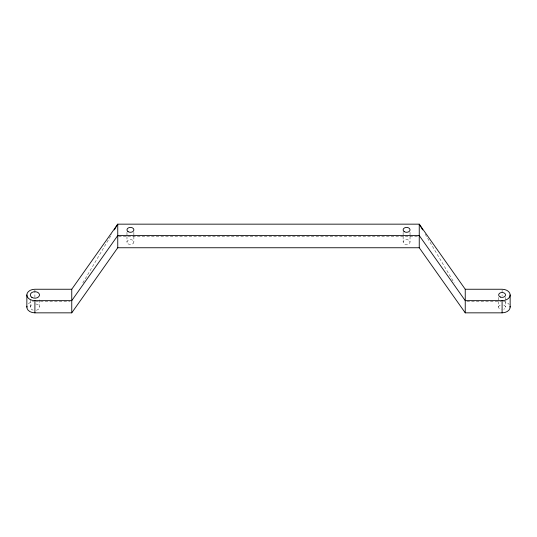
<?xml version="1.0" encoding="UTF-8"?>
<svg xmlns="http://www.w3.org/2000/svg" width="537" height="537" viewBox="0 0 537 537"><rect width="100%" height="100%" fill="white"/><g stroke="black" fill="none" stroke-linecap="round" stroke-linejoin="round"><path stroke-width="0.4" stroke-dasharray="2.69 2.01" d="M82.832 282.845L111.79 234.179M118.59 236.361L418.41 236.361M35.744 301.452L70.085 301.452M466.915 301.452L501.256 301.452M425.21 234.179L454.168 282.845M505.545 297.384L505.545 300.639M505.545 301.452L505.545 307.144M502.095 290.061L502.095 295.759M498.645 297.384L498.645 300.639M498.645 301.452L498.645 307.144A3.45 2.443 0 0 0 501.202 309.507M410.026 232.293L410.026 235.548M410.026 236.361L410.026 242.059A3.45 2.443 0 0 1 404.851 244.174A3.45 2.443 0 0 1 404.851 239.945A3.45 2.443 0 0 1 410.026 242.059M403.126 232.293L403.126 235.548M403.126 236.361L403.126 242.059M133.874 232.293L133.874 235.548M133.874 236.361L133.874 242.059M126.974 232.293L126.974 235.548M126.974 236.361L126.974 242.059M39.51 299.827L39.51 307.144A4.605 3.256 0 0 1 35.804 310.339M34.905 290.061L34.905 297.384M30.3 299.827L30.3 307.144A4.605 3.256 0 0 0 33.146 310.151M503.82 305.036A3.45 2.443 0 0 1 503.82 309.258M498.645 307.144A3.45 2.443 0 0 1 501.202 304.788M35.804 303.955A4.605 3.256 0 0 1 39.51 307.144M30.3 307.144A4.605 3.256 0 0 1 33.146 304.143M28.387 303.801A8.055 5.692 0 0 1 33.643 301.519M503.357 301.519A8.055 5.692 0 0 1 509.271 304.56M127.981 243.785A3.45 2.443 0 0 0 133.76 242.69A3.45 2.443 0 0 0 129.531 239.697A3.45 2.443 0 0 0 127.981 243.785"/><path stroke-width="0.81" d="M114.341 229.883L117.751 224.157L419.249 224.157L465.243 289.248L465.243 312.843L502.095 312.843A8.055 5.692 0 0 0 510.049 306.258M71.757 312.843L71.757 289.248L117.751 224.157L117.751 247.752L71.757 312.843L34.905 312.843A8.055 5.692 0 0 1 26.951 306.258M117.751 247.752L419.249 247.752L465.243 312.843M71.757 289.248L34.905 289.248A8.055 5.692 0 0 0 26.85 294.941L26.85 307.144M465.243 289.248L502.095 289.248A8.055 5.692 0 0 1 510.15 294.941L510.15 307.144M26.85 294.941A8.055 5.692 0 0 0 34.905 300.639L71.757 300.639L117.751 235.548L419.249 235.548L465.243 300.639L502.095 300.639A8.055 5.692 0 0 0 510.15 294.941M422.659 229.883L419.249 224.157L419.249 247.752M502.095 300.639L502.095 312.843M34.905 300.639L34.905 312.843M127.981 231.581A3.45 2.443 0 0 0 133.76 230.487A3.45 2.443 0 0 0 129.531 227.493A3.45 2.443 0 0 0 127.981 231.581M404.133 231.581A3.45 2.443 0 0 0 409.912 230.487A3.45 2.443 0 0 0 405.683 227.493A3.45 2.443 0 0 0 404.133 231.581M500.37 297.055A3.45 2.443 0 0 0 505.545 294.941A3.45 2.443 0 0 0 500.37 292.826A3.45 2.443 0 0 0 500.37 297.055M31.871 297.391A4.605 3.256 0 0 0 39.416 295.578A4.605 3.256 0 0 0 33.428 291.86A4.605 3.256 0 0 0 31.871 297.391"/></g></svg>
